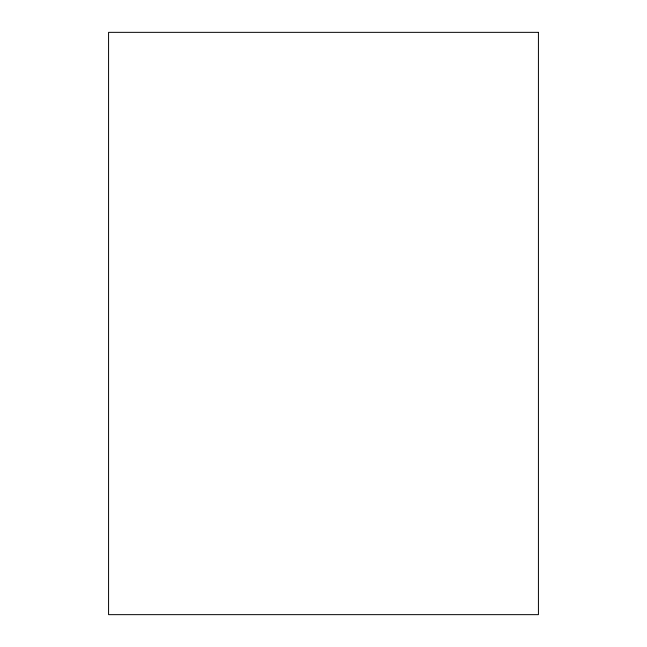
<?xml version="1.0" encoding="UTF-8"?>
<svg xmlns="http://www.w3.org/2000/svg" width="647" height="647" viewBox="0 0 647 647"><rect width="100%" height="100%" fill="white"/><g stroke="black" fill="none" stroke-linecap="round" stroke-linejoin="round"><path stroke-width="0.97" d="M538.425 32.35L108.575 32.35L108.575 614.65L538.425 614.65L538.425 32.35"/></g></svg>
